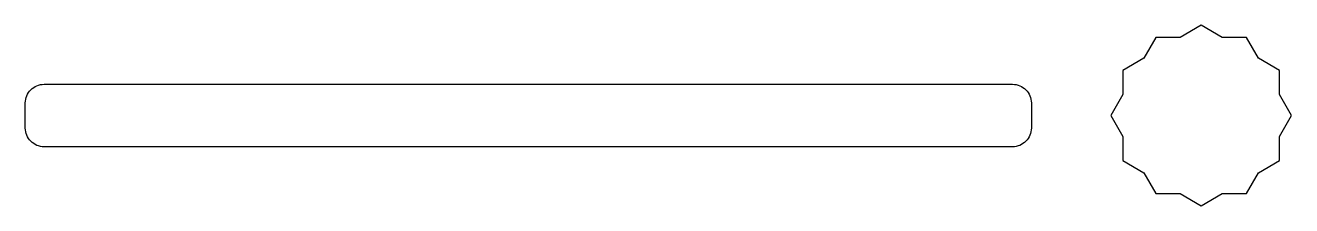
# Model space of a CAD drawing. Header units: millimetres. Extents: x 2638 to 2840, y 1730 to 1758.
import ezdxf

# ---------------------------------------------------------------- set-up
doc = ezdxf.new("R2010")
doc.units = ezdxf.units.MM

msp = doc.modelspace()

# ---------------------------------------------------------------- linework, layer by layer
msp.add_lwpolyline([(2813.07, 1740.63), (2813.07, 1736.76), (2816.42, 1734.83), (2818.35, 1731.48), (2822.22, 1731.48), (2825.57, 1729.55), (2828.92, 1731.48), (2832.79, 1731.48), (2834.72, 1734.83), (2838.07, 1736.76), (2838.07, 1740.63), (2840, 1743.98), (2838.07, 1747.33), (2838.07, 1751.2), (2834.72, 1753.13), (2832.79, 1756.48), (2828.92, 1756.48), (2825.57, 1758.41), (2822.22, 1756.48), (2818.35, 1756.48), (2816.42, 1753.13), (2813.07, 1751.2), (2813.07, 1747.33), (2811.14, 1743.98)], close=True)
msp.add_lwpolyline([(2640.97, 1748.98), (2795.47, 1748.98, -0.414214), (2798.47, 1745.98), (2798.47, 1741.98, -0.414214), (2795.47, 1738.98), (2640.97, 1738.98, -0.414214), (2637.97, 1741.98), (2637.97, 1745.98, -0.414214)], format="xyb", close=True)

doc.saveas('drawing.dxf')
